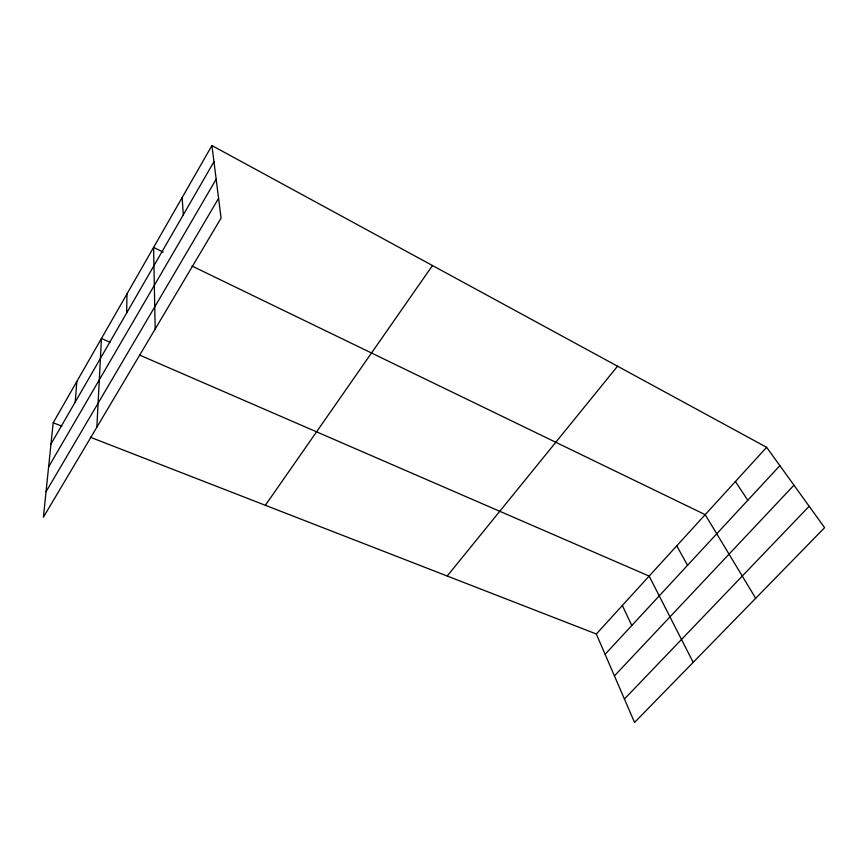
<?xml version="1.0" encoding="UTF-8"?>
<svg xmlns="http://www.w3.org/2000/svg" width="868" height="868" viewBox="0 0 868 868"><rect width="100%" height="100%" fill="white"/><g stroke="black" fill="none" stroke-linecap="round" stroke-linejoin="round"><path stroke-width="1.3" d="M126.63 312.99L126.988 293.872M96.858 427.197L101.437 338.509L110.052 342.252M75.212 402.068L76.851 381.443M211.922 145.553L53.187 422.77L43.4 517.209L221.069 218.096L211.922 145.553L766.628 447.302L824.6 527.679L634.551 722.447L596.327 634.009L90.294 437.212M50.984 444.036L213.962 161.708M48.608 466.886L216.165 179.177M46.037 491.733L218.584 198.316M265.358 505.295L432.481 265.532M447.215 576.016L617.549 366.209M596.327 634.009L766.628 447.302M605.105 654.32L779.865 465.649M614.425 675.89L793.96 485.201M624.428 699.033L809.16 506.272M53.187 422.77L61.845 426.145M139.585 355.066L649.155 576.102L693.174 662.371M163.184 252.078L153.593 247.434L155.177 329.026M191.958 266.02L705.196 514.659L755.692 598.302M735.424 481.523L747.793 500.283M676.747 545.842L687.554 565.307M622.356 605.484L631.774 625.535M182.139 197.578L183.3 214.83"/></g></svg>
